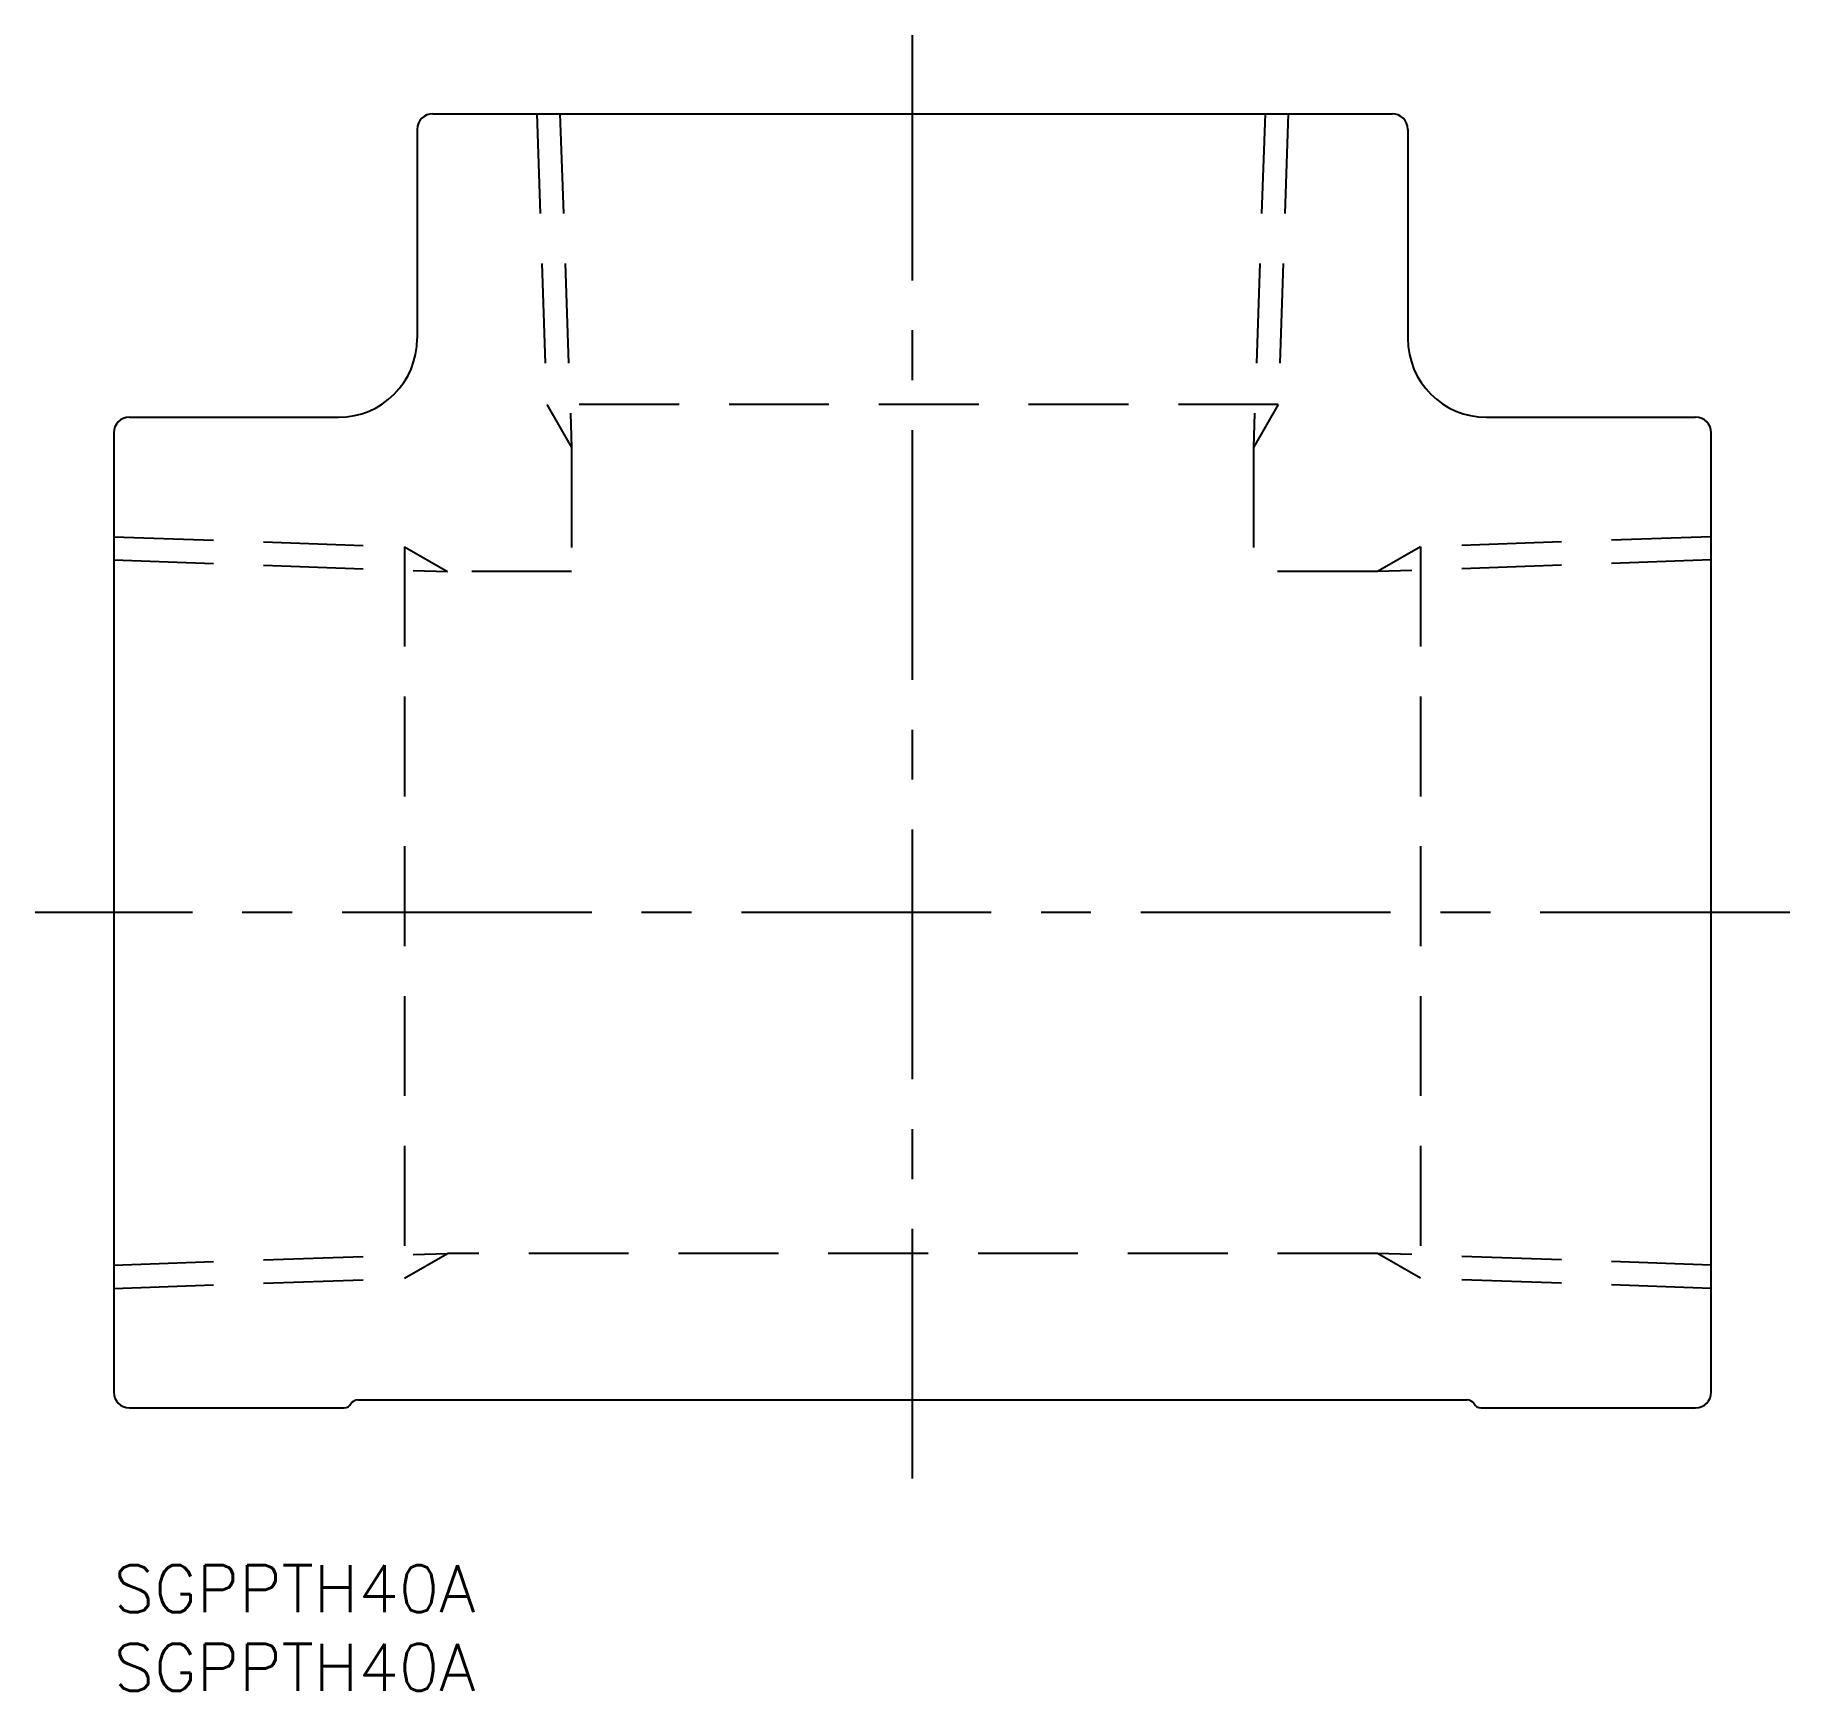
# Model space of a CAD drawing. Extents: x -5 to 107, y -8 to 97.
import ezdxf

# ---------------------------------------------------------------- set-up
doc = ezdxf.new("R2010")
doc.units = 0
doc.header["$LTSCALE"] = 0.5
doc.linetypes.add('CENTER', pattern=[50.8, 31.75, -6.35, 6.35, -6.35])
doc.linetypes.add('DASHED', pattern=[19.05, 12.7, -6.35])
for name, color, linetype in [('MSM_CENTER', 1, 'CENTER'), ('MSM_CONTINUOUS', 7, 'CONTINUOUS'), ('MSM_DASHED', 4, 'DASHED'), ('MSM_PART_NUMBER', 7, 'CONTINUOUS')]:
    doc.layers.add(name, color=color, linetype=linetype)
doc.styles.get("Standard").update_dxf_attribs({"font": 'txt.shx', "height": 3, "bigfont": 'bigfont.shx'})

# ---------------------------------------------------------------- blocks, each defined once
blk = doc.blocks.new('*U4')
at = {"layer": 'MSM_PART_NUMBER'}
blk.add_text('SGPPTH40A', height=3, dxfattribs=at).set_placement((0, -3))
blk = doc.blocks.new('*U5')
at = {"layer": 'MSM_PART_NUMBER'}
blk.add_text('SGPPTH40A', height=3, dxfattribs=at).set_placement((0, -8))

msp = doc.modelspace()

# ---------------------------------------------------------------- linework, layer by layer
at = {"layer": 'MSM_CENTER'}
for p, q in [((50.8, 5.5), (50.8, 97.3)), ((106.6, 41.5), (-5, 41.5))]:
    msp.add_line(p, q, dxfattribs=at)
at = {"layer": 'MSM_CONTINUOUS'}
for p, q in [((20.3, 92.3), (81.3, 92.3)), ((19.3, 91.3), (19.3, 78)), ((82.3, 91.3), (82.3, 78)), ((1, 73), (14.3, 73)), ((87.3, 73), (100.6, 73)), ((0, 72), (0, 11)), ((101.6, 11), (101.6, 72)), ((15.52, 10.5), (86.08, 10.5)), ((1, 10), (14.65, 10)), ((86.95, 10), (100.6, 10))]:
    msp.add_line(p, q, dxfattribs=at)
for centre, radius, start, end in [((20.3, 91.3), 1, 90, 180), ((81.3, 91.3), 1, 0, 90), ((14.3, 78), 5, 270, 0), ((87.3, 78), 5, 180, 270), ((1, 72), 1, 90, 180), ((100.6, 72), 1, 0, 90), ((1, 11), 1, 180, 270), ((14.65, 10.5), 0.5, 270, 330), ((15.52, 10), 0.5, 90, 150), ((86.08, 10), 0.5, 30, 90), ((86.95, 10.5), 0.5, 210, 270), ((100.6, 11), 1, 270, 0)]:
    msp.add_arc(centre, radius, start, end, dxfattribs=at)
at = {"layer": 'MSM_DASHED'}
for p, q in [((26.9, 92.3), (27.54, 73.8)), ((28.38, 92.3), (29.12, 71.07)), ((73.22, 92.3), (72.48, 71.07)), ((74.7, 92.3), (74.06, 73.8)), ((74.06, 73.8), (27.54, 73.8)), ((27.54, 73.8), (29.12, 71.07)), ((74.06, 73.8), (72.48, 71.07)), ((29.12, 71.07), (29.12, 63.18)), ((72.48, 71.07), (72.48, 63.18)), ((0, 65.4), (18.5, 64.76)), ((18.5, 64.76), (18.5, 18.24)), ((18.5, 64.76), (21.23, 63.18)), ((83.1, 64.76), (80.37, 63.18)), ((101.6, 65.4), (83.1, 64.76)), ((83.1, 64.76), (83.1, 18.24)), ((0, 63.92), (21.23, 63.18)), ((101.6, 63.92), (80.37, 63.18)), ((29.12, 63.18), (21.23, 63.18)), ((80.37, 63.18), (72.48, 63.18)), ((0, 19.08), (21.23, 19.82)), ((18.5, 18.24), (21.23, 19.82)), ((80.37, 19.82), (21.23, 19.82)), ((101.6, 19.08), (80.37, 19.82)), ((83.1, 18.24), (80.37, 19.82)), ((0, 17.6), (18.5, 18.24)), ((101.6, 17.6), (83.1, 18.24))]:
    msp.add_line(p, q, dxfattribs=at)

# ---------------------------------------------------------------- block references
at = {"layer": 'MSM_CONTINUOUS'}
for name in ['*U4', '*U5']:
    msp.add_blockref(name, (0, 0), dxfattribs=at)

doc.saveas('drawing.dxf')
